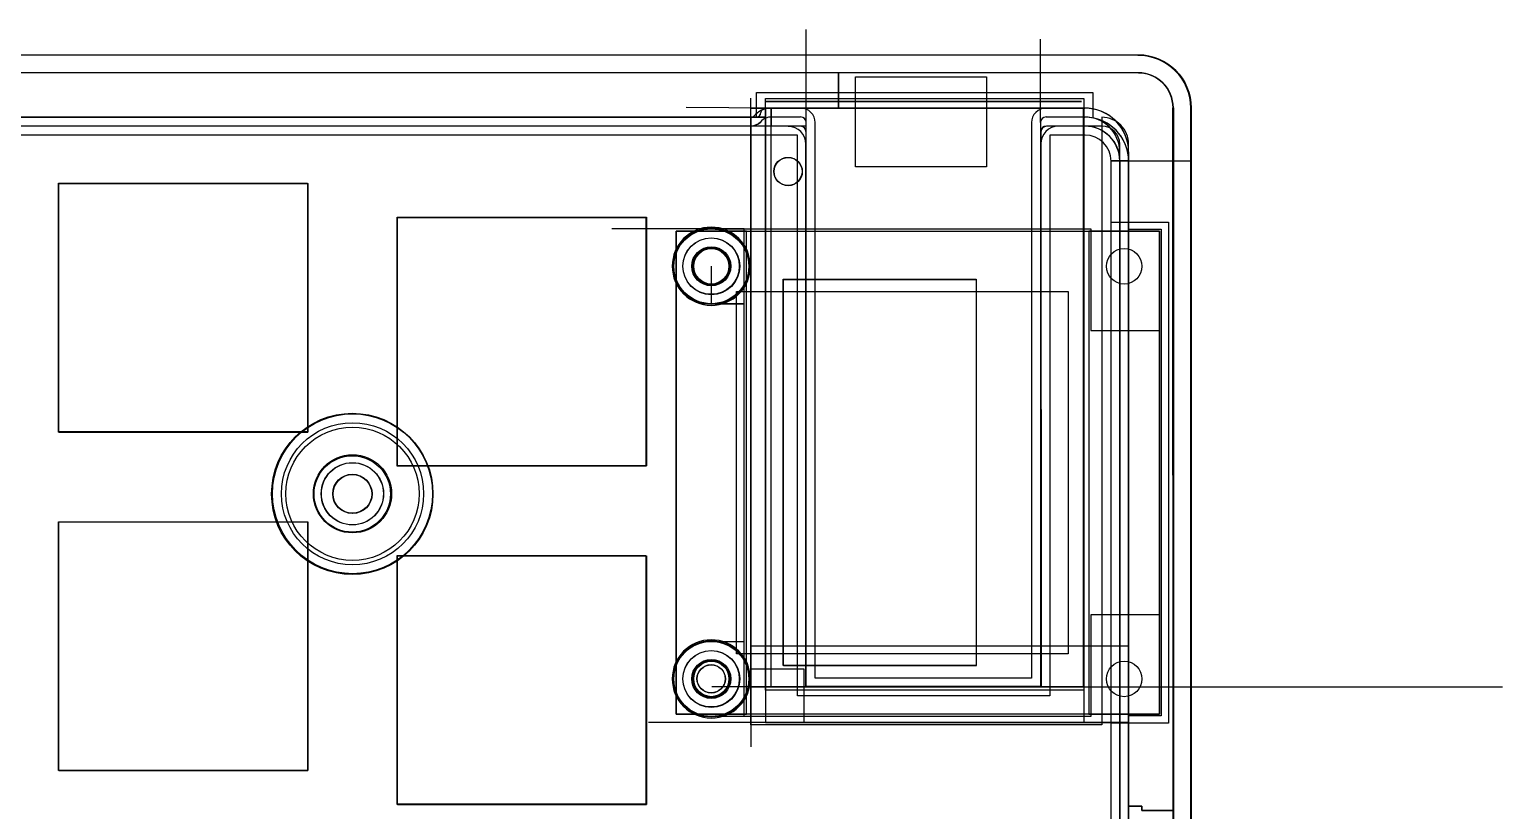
# Model space of a CAD drawing. Header units: centimetres. Extents: x -31 to 1902, y -26 to 307.
# Drawn here: x 15.67 to 23.96, y 7.41 to 11.81 of the extents above; entities that cross this region are included whole.
import ezdxf

# ---------------------------------------------------------------- set-up
doc = ezdxf.new("R2010")
doc.units = ezdxf.units.CM
doc.header["$MEASUREMENT"] = 0
for name, color, linetype in [('V2 v28_Cantaloupe-Edge_Cuts', 7, 'Continuous'), ('V2 v28_Cantaloupe_Plate_FR4-Dwgs_User', 7, 'Continuous'), ('V2 v28_Sketch10', 7, 'Continuous'), ('V2 v28_Sketch19', 7, 'Continuous'), ('V2 v28_Sketch22', 7, 'Continuous'), ('V2 v28_Sketch23', 7, 'Continuous'), ('V2 v28_Sketch24', 7, 'Continuous'), ('V2 v28_Sketch26', 7, 'Continuous'), ('V2 v28_Sketch27', 7, 'Continuous'), ('V2 v28_Sketch30', 7, 'Continuous'), ('V2 v28_Sketch32', 7, 'Continuous'), ('V2 v28_Sketch33', 7, 'Continuous'), ('V2 v28_Sketch38', 7, 'Continuous'), ('V2 v28_Sketch39', 7, 'Continuous'), ('V2 v28_Sketch40', 7, 'Continuous'), ('V2 v28_Sketch41', 7, 'Continuous'), ('V2 v28_Sketch42', 7, 'Continuous'), ('V2 v28_Sketch5', 7, 'Continuous'), ('V2 v28_Sketch50', 7, 'Continuous'), ('V2 v28_Sketch53', 7, 'Continuous'), ('V2 v28_Sketch54', 7, 'Continuous'), ('V2 v28_Sketch56', 7, 'Continuous'), ('V2 v28_Sketch57', 7, 'Continuous'), ('V2 v28_Sketch58', 7, 'Continuous'), ('V2 v28_Sketch59', 7, 'Continuous'), ('V2 v28_Sketch6', 7, 'Continuous'), ('V2 v28_Sketch60', 7, 'Continuous'), ('V2 v28_Sketch63', 7, 'Continuous'), ('V2 v28_Sketch64', 7, 'Continuous'), ('V2 v28_Sketch65', 7, 'Continuous'), ('V2 v28_Sketch68', 7, 'Continuous'), ('V2 v28_Sketch69', 7, 'Continuous'), ('V2 v28_Sketch7', 7, 'Continuous'), ('V2 v28_Sketch70', 7, 'Continuous'), ('V2 v28_Sketch8', 7, 'Continuous'), ('V2 v28_Sketch9', 7, 'Continuous'), ('V2 v28_Sketch90', 7, 'Continuous'), ('V2 v28_Sketch91', 7, 'Continuous'), ('V2 v28_Sketch92', 7, 'Continuous'), ('V2 v28_Sketch93', 7, 'Continuous'), ('V2 v28_Sketch94', 7, 'Continuous'), ('V2 v28_Sketch95', 7, 'Continuous'), ('V2 v28_Sketch98', 7, 'Continuous'), ('V2 v28_Sketch99', 7, 'Continuous')]:
    doc.layers.add(name, color=color, linetype=linetype)

msp = doc.modelspace()

# ---------------------------------------------------------------- linework, layer by layer
at = {"layer": 'V2 v28_Cantaloupe-Edge_Cuts'}
for p, q in [((19.7925, 11.2904), (19.7857, 11.2838)), ((20.0122, 11.3125), (19.8458, 11.3125)), ((20.0437, 8.104), (20.0438, 11.281)), ((21.3614, 11.281), (21.3613, 8.104)), ((21.6106, 11.3125), (21.3929, 11.3125)), ((19.7323, 11.2617), (12.8524, 11.2617)), ((21.8078, 3.281), (21.8075, 11.1157)), ((21.3613, 8.104), (20.0437, 8.104))]:
    msp.add_line(p, q, dxfattribs=at)
at = {"layer": 'V2 v28_Cantaloupe-Edge_Cuts', "extrusion": (0, 0, -1)}
msp.add_arc((-19.7323, 11.3372), 0.0754, 225, 270, dxfattribs=at)
at = {"layer": 'V2 v28_Cantaloupe-Edge_Cuts'}
for centre, radius, start, end in [((19.8458, 11.2371), 0.0754, 90, 135), ((20.0122, 11.281), 0.0316, 0, 90), ((21.3929, 11.281), 0.0316, 90, 180), ((21.6106, 11.1157), 0.1968, 360, 90)]:
    msp.add_arc(centre, radius, start, end, dxfattribs=at)
at = {"layer": 'V2 v28_Cantaloupe_Plate_FR4-Dwgs_User'}
for p, q in [((20.3216, 11.5395, 0.36), (21.0582, 11.5395, 0.36)), ((20.3216, 11.0315, 0.36), (20.3216, 11.5395, 0.36)), ((21.0582, 11.5395, 0.36), (21.0582, 11.0315, 0.36)), ((21.0582, 11.0315, 0.36), (20.3216, 11.0315, 0.36))]:
    msp.add_line(p, q, dxfattribs=at)
at = {"layer": 'V2 v28_Sketch10'}
for radius in [0.375, 0.22, 0.175]:
    msp.add_circle((17.4907, 9.1917, 0.36), radius, dxfattribs=at)
at = {"layer": 'V2 v28_Sketch19'}
for radius in [0.4, 0.375, 0.22]:
    msp.add_circle((17.4907, 9.1917, 0.36), radius, dxfattribs=at)
at = {"layer": 'V2 v28_Sketch22'}
for p, q in [((20.2249, 11.5614, 0.208), (20.2249, 11.5614, 0.9)), ((20.2249, 11.3625, 0.9), (20.2249, 11.5614, 0.9)), ((20.2249, 11.5614, 0.9), (20.2249, 11.5614, 0.528)), ((20.2249, 11.3625, 0.208), (20.2249, 11.5614, 0.208)), ((20.2249, 11.5614, 0.9), (20.2249, 11.3625, 0.9)), ((20.2249, 11.5614, 0.208), (20.2249, 11.5614, 0.528)), ((20.2249, 11.5614, 0.528), (20.2249, 11.3625, 0.528)), ((20.2249, 11.3625, 0.528), (20.2249, 11.3625, 0.9)), ((20.2249, 11.3625, 0.9), (20.2249, 11.3625, 0.208))]:
    msp.add_line(p, q, dxfattribs=at)
at = {"layer": 'V2 v28_Sketch23'}
for p, q in [((19.7323, 11.3117, 0.16), (12.8526, 11.3117, 0.16)), ((19.7323, 8.204, 0.16), (19.7323, 11.3117, 0.16)), ((19.7323, 7.904, 0.16), (19.7323, 8.204, 0.16)), ((21.8577, 7.904, 0.16), (19.7323, 7.904, 0.16)), ((21.8577, 7.4334, 0.16), (21.8577, 7.904, 0.16)), ((21.8577, 7.4334, 0.16), (21.8577, 6.7983, 0.16)), ((21.9316, 7.4334, 0.16), (21.8577, 7.4334, 0.16)), ((21.9316, 7.4084, 0.16), (21.9316, 7.4334, 0.16)), ((22.1098, 7.4084, 0.16), (21.9316, 7.4084, 0.16)), ((22.1098, 7.4084, 0.16), (22.1098, 7.4084, 0.16)), ((22.1098, 7.4084, 0.16), (22.1098, 7.4084, 0.16))]:
    msp.add_line(p, q, dxfattribs=at)
msp.add_circle((17.4907, 9.1917, 0.16), 0.45, dxfattribs=at)
at = {"layer": 'V2 v28_Sketch24'}
msp.add_circle((17.4895, 9.1916, 0.36), 0.175, dxfattribs=at)
at = {"layer": 'V2 v28_Sketch26'}
for p, q in [((20.2249, 11.5614, 0.86), (12.8545, 11.5622, 0.86)), ((20.2249, 11.5613, 0.86), (20.2249, 11.5614, 0.86)), ((21.1549, 11.5613, 0.86), (20.2249, 11.5613, 0.86)), ((21.9123, 11.5613, 0.86), (21.1549, 11.5614, 0.86)), ((21.1549, 11.5614, 0.86), (21.1549, 11.5613, 0.86)), ((19.849, 11.3625, 0.86), (19.3679, 11.3651, 0.86)), ((19.7324, 11.3117, 0.86), (19.7324, 11.4186, 0.86)), ((19.849, 11.3625, 0.86), (21.6062, 11.3625, 0.86)), ((22.1098, 7.4084, 0.86), (22.1092, 11.3644, 0.86)), ((22.1092, 11.3644, 0.86), (22.1092, 11.3644, 0.86)), ((12.8526, 11.3117, 0.86), (19.7324, 11.3117, 0.86)), ((19.7506, 11.3194, 0.86), (19.7575, 11.3261, 0.86)), ((21.8575, 11.1157, 0.86), (21.8577, 7.4334, 0.86)), ((21.8577, 7.4334, 0.86), (21.9316, 7.4334, 0.86)), ((21.9316, 7.4334, 0.86), (21.9316, 7.4084, 0.86)), ((21.9316, 7.4084, 0.86), (22.1098, 7.4084, 0.86)), ((22.1098, 7.4084, 0.86), (22.1098, 7.4084, 0.86))]:
    msp.add_line(p, q, dxfattribs=at)
for centre, radius, start, end in [((21.9123, 11.3644, 0.86), 0.1969, 0, 90), ((19.8459, 11.2371, 0.86), 0.1254, 88.57134, 134.79958), ((21.6107, 11.1157, 0.86), 0.2468, 0.00124, 91.0442), ((19.7324, 11.3372, 0.86), 0.0254, 270, 315.64465)]:
    msp.add_arc(centre, radius, start, end, dxfattribs=at)
at = {"layer": 'V2 v28_Sketch27'}
for p, q in [((20.2249, 11.5614, 0.86), (12.8545, 11.5622, 0.86)), ((20.2249, 11.5613, 0.86), (20.2249, 11.5614, 0.86)), ((21.1549, 11.5613, 0.86), (20.2249, 11.5613, 0.86)), ((21.1549, 11.5614, 0.86), (21.1549, 11.5613, 0.86)), ((21.9123, 11.5613, 0.86), (21.1549, 11.5614, 0.86)), ((19.7324, 11.3625, 0.86), (21.6062, 11.3625, 0.86)), ((19.7324, 11.3117, 0.86), (19.7324, 11.3625, 0.86)), ((22.1098, 11.3644, 0.86), (22.1092, 11.3644, 0.86)), ((22.1092, 11.3644, 0.86), (22.1098, 3.2802, 0.86)), ((22.1098, 3.2802, 0.86), (22.1098, 11.3644, 0.86)), ((22.1098, 3.2802, 0.86), (22.1098, 11.3644, 0.86)), ((12.8526, 11.3117, 0.86), (19.7324, 11.3117, 0.86)), ((21.8575, 11.1157, 0.86), (21.8579, 3.2811, 0.86))]:
    msp.add_line(p, q, dxfattribs=at)
for centre, radius, start, end in [((21.9123, 11.3644, 0.86), 0.1969, 0, 90), ((21.6107, 11.1157, 0.86), 0.2468, 0.00124, 91.0442)]:
    msp.add_arc(centre, radius, start, end, dxfattribs=at)
at = {"layer": 'V2 v28_Sketch30'}
for p, q in [((21.9123, 11.5613, 0.86), (12.8398, 11.5622, 0.86)), ((21.9123, 11.5599, 0.86), (12.856, 11.5608, 0.86)), ((19.7324, 11.3117, 0.86), (19.7324, 11.3625, 0.86)), ((19.7324, 11.3625, 0.86), (21.6062, 11.3625, 0.86)), ((22.1098, 3.2802, 0.86), (22.1092, 11.3644, 0.86)), ((22.1092, 11.3631, 0.86), (22.1098, 3.2802, 0.86)), ((12.8526, 11.3117, 0.86), (19.7324, 11.3117, 0.86)), ((21.8575, 11.1157, 0.86), (21.8579, 3.2811, 0.86)), ((15.839, 9.5385, 0.86), (15.839, 10.9385, 0.86)), ((15.839, 10.9385, 0.86), (17.239, 10.9385, 0.86)), ((17.239, 10.9385, 0.86), (17.239, 9.5385, 0.86)), ((17.744, 9.348, 0.86), (17.744, 10.748, 0.86)), ((17.744, 10.748, 0.86), (19.144, 10.748, 0.86)), ((19.144, 10.748, 0.86), (19.144, 9.348, 0.86)), ((19.9155, 8.224, 0.86), (19.9155, 10.398, 0.86)), ((19.9155, 10.398, 0.86), (21.0015, 10.398, 0.86)), ((21.0015, 8.224, 0.86), (21.0015, 10.398, 0.86)), ((15.839, 9.5385, 0.86), (17.239, 9.5385, 0.86)), ((17.744, 9.348, 0.86), (19.144, 9.348, 0.86)), ((15.839, 7.6335, 0.86), (15.839, 9.0335, 0.86)), ((15.839, 9.0335, 0.86), (17.239, 9.0335, 0.86)), ((17.239, 9.0335, 0.86), (17.239, 7.6335, 0.86)), ((17.744, 7.443, 0.86), (17.744, 8.843, 0.86)), ((17.744, 8.843, 0.86), (19.144, 8.843, 0.86)), ((19.144, 8.843, 0.86), (19.144, 7.443, 0.86)), ((19.9155, 8.224, 0.86), (21.0015, 8.224, 0.86)), ((15.839, 7.6335, 0.86), (17.239, 7.6335, 0.86)), ((17.744, 7.443, 0.86), (19.144, 7.443, 0.86))]:
    msp.add_line(p, q, dxfattribs=at)
for centre, radius, start, end in [((21.9123, 11.3644, 0.86), 0.1969, 0, 90), ((21.9123, 11.3631, 0.86), 0.1969, 0, 90), ((21.6107, 11.1157, 0.86), 0.2468, 0.00124, 91.0442)]:
    msp.add_arc(centre, radius, start, end, dxfattribs=at)
at = {"layer": 'V2 v28_Sketch32'}
for p, q in [((21.9123, 11.5613, 0.86), (12.8398, 11.5622, 0.86)), ((19.7324, 11.3117, 0.86), (19.7324, 11.3625, 0.86)), ((19.7324, 11.3625, 0.86), (21.6062, 11.3625, 0.86)), ((22.1096, 6.0725, 0.86), (22.1092, 11.3644, 0.86)), ((12.8526, 11.3117, 0.86), (19.7324, 11.3117, 0.86)), ((21.8575, 11.1157, 0.86), (21.8578, 6.0725, 0.86))]:
    msp.add_line(p, q, dxfattribs=at)
for centre, radius, start, end in [((21.9123, 11.3644, 0.86), 0.1969, 0, 90), ((21.6107, 11.1157, 0.86), 0.2468, 0.00124, 91.0442)]:
    msp.add_arc(centre, radius, start, end, dxfattribs=at)
at = {"layer": 'V2 v28_Sketch33'}
for p, q in [((19.7323, 11.3117, 0.16), (12.8526, 11.3117, 0.16)), ((19.7323, 8.204, 0.16), (19.7323, 11.3117, 0.16)), ((20.0106, 11.2615, 0.16), (12.8524, 11.2617, 0.16)), ((20.0422, 11.23, 0.16), (20.0422, 8.1058, 0.16)), ((21.363, 11.2302, 0.16), (21.363, 8.1058, 0.16)), ((21.6106, 11.2617, 0.16), (21.3945, 11.2617, 0.16)), ((21.8075, 11.0649, 0.16), (21.8075, 6.3084, 0.16)), ((21.8075, 3.281, 0.16), (21.8075, 11.0649, 0.16)), ((19.7323, 7.904, 0.16), (19.7323, 8.204, 0.16)), ((21.363, 8.1058, 0.16), (20.0422, 8.1058, 0.16)), ((21.8577, 7.904, 0.16), (19.7323, 7.904, 0.16)), ((21.8579, 3.2811, 0.16), (21.8577, 7.904, 0.16))]:
    msp.add_line(p, q, dxfattribs=at)
for centre, radius in [((17.4907, 9.1917, 0.16), 0.45), ((17.4895, 9.1916, 0.16), 0.11)]:
    msp.add_circle(centre, radius, dxfattribs=at)
for centre, radius, start, end in [((20.0106, 11.23, 0.16), 0.0316, 0, 90), ((21.3945, 11.2302, 0.16), 0.0316, 90, 180), ((21.6106, 11.0649, 0.16), 0.1968, 0, 90)]:
    msp.add_arc(centre, radius, start, end, dxfattribs=at)
at = {"layer": 'V2 v28_Sketch38'}
for p, q in [((21.6062, 11.3625, 0.05), (19.8135, 11.3625, 0.05)), ((19.8135, 11.3625, 0.05), (19.8135, 11.3117, 0.05)), ((21.6062, 11.3625, 0.05), (21.6062, 7.904, 0.05)), ((21.6062, 11.3625, 0.05), (21.6062, 11.3625, 0.05)), ((19.8135, 11.3117, 0.05), (19.8135, 11.3117, 0.05)), ((19.8135, 11.3117, 0.05), (19.8135, 7.904, 0.05)), ((21.8577, 7.904, 0.05), (21.8575, 11.1157, 0.05)), ((19.8135, 7.904, 0.05), (21.8577, 7.904, 0.05))]:
    msp.add_line(p, q, dxfattribs=at)
msp.add_arc((21.6107, 11.1157, 0.05), 0.2468, 0.00124, 91.0442, dxfattribs=at)
at = {"layer": 'V2 v28_Sketch39'}
for p, q in [((21.9123, 11.5613, 0.86), (12.8398, 11.5622, 0.86)), ((19.8135, 11.3625, 0.86), (19.8135, 11.3371, 0.86)), ((19.8135, 11.3117, 0.86), (19.8135, 11.3625, 0.86)), ((19.8135, 11.3625, 0.86), (21.6062, 11.3625, 0.86)), ((21.6062, 11.3625, 0.86), (21.6062, 11.3625, 0.86)), ((22.1098, 3.2802, 0.86), (22.1092, 11.3644, 0.86)), ((12.8526, 11.3117, 0.86), (19.8135, 11.3117, 0.86)), ((21.8575, 11.1157, 0.86), (21.8577, 6.3184, 0.86))]:
    msp.add_line(p, q, dxfattribs=at)
for centre, radius, start, end in [((21.9123, 11.3644, 0.86), 0.1969, 0, 90), ((19.8135, 11.3371, 0.86), 0.0254, 89.99998, 179.99998), ((21.6107, 11.1157, 0.86), 0.2468, 0.00124, 91.0442), ((19.7627, 11.3371, 0.86), 0.0254, 270.05106, 359.99998)]:
    msp.add_arc(centre, radius, start, end, dxfattribs=at)
at = {"layer": 'V2 v28_Sketch40'}
for p, q in [((21.9123, 11.5613, 0.86), (12.8398, 11.5622, 0.86)), ((19.8135, 11.3625, 0.86), (21.6062, 11.3625, 0.86)), ((21.6062, 11.3625, 0.86), (21.6062, 11.3625, 0.86)), ((22.1098, 3.2802, 0.86), (22.1092, 11.3644, 0.86)), ((12.8526, 11.3117, 0.86), (19.7642, 11.3117, 0.86)), ((21.8575, 11.1157, 0.86), (21.8577, 6.3184, 0.86))]:
    msp.add_line(p, q, dxfattribs=at)
for centre, radius, start, end in [((21.9123, 11.3644, 0.86), 0.1969, 0, 90), ((19.8135, 11.3371, 0.86), 0.0254, 89.99998, 179.99998), ((21.6107, 11.1157, 0.86), 0.2468, 0.00124, 91.0442), ((19.7627, 11.3371, 0.86), 0.0254, 273.41837, 359.99998)]:
    msp.add_arc(centre, radius, start, end, dxfattribs=at)
at = {"layer": 'V2 v28_Sketch41'}
for p, q in [((19.8135, 11.3117, 0.16), (19.8135, 11.3625, 0.16)), ((21.6062, 11.3625, 0.16), (21.6062, 11.3625, 0.16)), ((21.6062, 11.3625, 0.16), (21.6062, 8.0854, 0.16)), ((19.7642, 11.3117, 0.16), (12.8526, 11.3117, 0.16)), ((19.8135, 11.3117, 0.16), (19.8135, 11.3117, 0.16)), ((19.8135, 8.0854, 0.16), (19.8135, 11.3117, 0.16)), ((21.8577, 6.2853, 0.16), (21.8575, 11.1157, 0.16)), ((21.6062, 8.0854, 0.16), (19.8135, 8.0854, 0.16))]:
    msp.add_line(p, q, dxfattribs=at)
msp.add_circle((17.4907, 9.1917, 0.16), 0.45, dxfattribs=at)
for centre, radius, start, end in [((19.8135, 11.3371, 0.16), 0.0254, 89.99998, 179.99998), ((21.6107, 11.1157, 0.16), 0.2468, 0.00124, 91.0442), ((19.7627, 11.3371, 0.16), 0.0254, 273.41837, 359.99998)]:
    msp.add_arc(centre, radius, start, end, dxfattribs=at)
at = {"layer": 'V2 v28_Sketch42'}
for p, q in [((21.5915, 11.3998, 0.208), (19.8135, 11.3998, 0.208)), ((19.8135, 11.3998, 0.208), (19.8135, 11.3998, 0.288)), ((19.8135, 11.3998, 0.288), (20.0635, 11.3998, 0.288)), ((20.0635, 11.3998, 0.488), (21.3415, 11.3998, 0.488)), ((21.3415, 11.3998, 0.288), (20.0635, 11.3998, 0.288)), ((20.0635, 11.3998, 0.288), (20.0635, 11.3998, 0.488)), ((21.3415, 11.3998, 0.488), (21.3415, 11.3998, 0.288)), ((21.3415, 11.3998, 0.288), (21.5915, 11.3998, 0.288)), ((21.5915, 11.3998, 0.288), (21.5915, 11.3998, 0.208))]:
    msp.add_line(p, q, dxfattribs=at)
at = {"layer": 'V2 v28_Sketch5'}
for p, q in [((20.0438, 11.281, 0.16), (20.0438, 11.8054, 0.16)), ((21.3614, 11.281, 0.16), (21.3614, 11.75, 0.16)), ((20.0122, 11.3625, 0.16), (19.8458, 11.3625, 0.16)), ((21.6106, 11.3625, 0.16), (21.3929, 11.3625, 0.16)), ((19.7323, 11.3117, 0.16), (12.8526, 11.3117, 0.16)), ((19.7575, 11.3261, 0.16), (19.7505, 11.3194, 0.16)), ((19.7925, 11.2904, 0.16), (19.7857, 11.2838, 0.16)), ((20.0122, 11.3125, 0.16), (19.8458, 11.3125, 0.16)), ((20.0437, 8.104, 0.16), (20.0438, 11.281, 0.16)), ((20.0938, 8.154, 0.16), (20.0938, 11.281, 0.16)), ((21.3114, 11.281, 0.16), (21.3114, 8.154, 0.16)), ((21.3614, 11.281, 0.16), (21.3613, 8.104, 0.16)), ((21.6106, 11.3125, 0.16), (21.3929, 11.3125, 0.16)), ((19.7323, 11.2617, 0.16), (12.8524, 11.2617, 0.16)), ((21.8078, 3.281, 0.16), (21.8075, 11.1157, 0.16)), ((21.8578, 3.2811, 0.16), (21.8575, 11.1157, 0.16)), ((21.3114, 8.154, 0.16), (20.0938, 8.154, 0.16)), ((21.3613, 8.104, 0.16), (20.0437, 8.104, 0.16))]:
    msp.add_line(p, q, dxfattribs=at)
for centre, radius, start, end in [((19.8458, 11.2371, 0.16), 0.1254, 90.00041, 134.79958), ((20.0122, 11.281, 0.16), 0.0816, 359.99735, 90), ((21.3929, 11.281, 0.16), 0.0816, 89.99984, 180), ((21.6106, 11.1157, 0.16), 0.2468, 0.00124, 90), ((19.7323, 11.3372, 0.16), 0.0254, 270, 315.64465), ((19.7323, 11.3372, 0.16), 0.0754, 270, 315), ((19.8458, 11.2371, 0.16), 0.0754, 90, 135), ((20.0122, 11.281, 0.16), 0.0316, 0, 90), ((21.3929, 11.281, 0.16), 0.0316, 90, 180), ((21.6106, 11.1157, 0.16), 0.1968, 360, 90)]:
    msp.add_arc(centre, radius, start, end, dxfattribs=at)
at = {"layer": 'V2 v28_Sketch50'}
for p, q in [((19.9937, 11.2104, 0.52), (12.8538, 11.2106, 0.52)), ((20.0121, 11.2604, 0.52), (12.854, 11.2606, 0.52)), ((19.9937, 8.0547, 0.52), (19.9937, 11.2104, 0.52)), ((20.0437, 8.1047, 0.52), (20.0437, 11.2289, 0.52)), ((21.3644, 11.229, 0.52), (21.3645, 8.1047, 0.52)), ((21.6121, 11.2606, 0.52), (21.396, 11.2606, 0.52)), ((21.6121, 11.2106, 0.52), (21.4144, 11.2106, 0.52)), ((21.4144, 11.2106, 0.52), (21.4145, 8.0547, 0.52)), ((21.759, 6.3073, 0.52), (21.759, 11.0638, 0.52)), ((21.809, 6.3073, 0.52), (21.809, 11.0638, 0.52)), ((21.4145, 8.0547, 0.52), (19.9937, 8.0547, 0.52)), ((21.3645, 8.1047, 0.52), (20.0437, 8.1047, 0.52))]:
    msp.add_line(p, q, dxfattribs=at)
for centre, radius in [((19.9421, 11.005, 0.52), 0.0794), ((17.491, 9.1905, 0.52), 0.11), ((19.5095, 8.1493, 0.52), 0.0794)]:
    msp.add_circle(centre, radius, dxfattribs=at)
for centre, radius, start, end in [((20.0121, 11.2289, 0.52), 0.0316, 0, 90), ((21.396, 11.229, 0.52), 0.0316, 90, 180), ((21.6121, 11.0638, 0.52), 0.1968, 0.0006, 90), ((21.6121, 11.0638, 0.52), 0.1468, 0.0006, 90)]:
    msp.add_arc(centre, radius, start, end, dxfattribs=at)
at = {"layer": 'V2 v28_Sketch53'}
for p, q in [((19.8135, 11.3117, 0.16), (19.8135, 11.3625, 0.16)), ((21.6062, 11.3625, 0.16), (21.6062, 8.0854, 0.16)), ((19.7642, 11.3117, 0.16), (12.8526, 11.3117, 0.16)), ((19.7642, 11.3117, 0.16), (19.8135, 11.3117, 0.16)), ((19.8135, 11.3117, 0.16), (19.8135, 11.3117, 0.16)), ((19.8135, 8.0854, 0.16), (19.8135, 11.3117, 0.16)), ((21.8579, 3.2811, 0.16), (21.8575, 11.1157, 0.16)), ((21.6062, 8.0854, 0.16), (19.8135, 8.0854, 0.16))]:
    msp.add_line(p, q, dxfattribs=at)
msp.add_circle((17.4907, 9.1917, 0.16), 0.45, dxfattribs=at)
for centre, radius, start, end in [((19.8135, 11.3371, 0.16), 0.0254, 89.99998, 179.99998), ((21.6107, 11.1157, 0.16), 0.2468, 0.00124, 91.0442), ((19.7627, 11.3371, 0.16), 0.0254, 273.41837, 359.99998)]:
    msp.add_arc(centre, radius, start, end, dxfattribs=at)
at = {"layer": 'V2 v28_Sketch54'}
for p, q in [((21.6062, 11.3117, 0.16), (21.6062, 11.3625, 0.16)), ((21.6062, 11.3625, 0.16), (21.6062, 8.0854, 0.16)), ((19.8135, 11.3117, 0.16), (12.8526, 11.3117, 0.16)), ((19.8135, 8.0854, 0.16), (19.8135, 11.3117, 0.16)), ((21.6106, 11.3117, 0.16), (21.3945, 11.3117, 0.16)), ((20.0106, 11.2615, 0.16), (12.8524, 11.2617, 0.16)), ((20.0422, 11.23, 0.16), (20.0422, 8.1058, 0.16)), ((21.363, 11.2302, 0.16), (21.363, 8.1058, 0.16)), ((21.6106, 11.2617, 0.16), (21.3945, 11.2617, 0.16)), ((21.8579, 3.2811, 0.16), (21.8575, 11.1157, 0.16)), ((21.8075, 11.0649, 0.16), (21.8075, 6.3084, 0.16)), ((21.8574, 11.0649, 0.16), (22.207, 11.0649, 0.16)), ((20.0135, 8.0854, 0.16), (19.8135, 8.0854, 0.16)), ((21.6062, 8.0854, 0.16), (20.0135, 8.0854, 0.16)), ((21.363, 8.1058, 0.16), (20.0422, 8.1058, 0.16))]:
    msp.add_line(p, q, dxfattribs=at)
for centre, radius in [((19.9406, 11.0061, 0.16), 0.0794), ((17.4907, 9.1917, 0.16), 0.45), ((17.4895, 9.1916, 0.16), 0.11), ((19.508, 8.1504, 0.16), 0.0794)]:
    msp.add_circle(centre, radius, dxfattribs=at)
for centre, radius, start, end in [((21.6107, 11.1157, 0.16), 0.2468, 0.00124, 91.0442), ((21.6106, 11.0649, 0.16), 0.2468, 0, 90), ((20.0106, 11.23, 0.16), 0.0316, 0, 90), ((21.3945, 11.2302, 0.16), 0.0316, 90, 180), ((21.6106, 11.0649, 0.16), 0.1968, 0, 90)]:
    msp.add_arc(centre, radius, start, end, dxfattribs=at)
at = {"layer": 'V2 v28_Sketch56'}
for p, q in [((21.9123, 11.5613, 0.86), (12.8398, 11.5622, 0.86)), ((19.8135, 11.4168, 0.86), (21.6062, 11.4168, 0.86)), ((19.8135, 11.3117, 0.86), (19.8135, 11.4168, 0.86)), ((21.6062, 11.4168, 0.86), (21.6062, 11.3117, 0.86)), ((22.1098, 3.2802, 0.86), (22.1092, 11.3644, 0.86)), ((12.8526, 11.3117, 0.86), (19.8135, 11.3117, 0.86)), ((19.8135, 11.3117, 0.86), (19.8135, 11.3117, 0.86)), ((21.6062, 11.3117, 0.86), (21.6106, 11.3117, 0.86)), ((21.8574, 11.0649, 0.86), (21.8574, 10.6808, 0.86)), ((21.8579, 3.2811, 0.86), (21.8574, 11.0649, 0.86)), ((21.8574, 10.6808, 0.86), (22.041, 10.6808, 0.86)), ((22.041, 10.6808, 0.86), (22.0411, 7.9408, 0.86)), ((22.0411, 7.9408, 0.86), (21.8576, 7.9408, 0.86)), ((21.8576, 7.9408, 0.86), (21.8576, 6.2673, 0.86))]:
    msp.add_line(p, q, dxfattribs=at)
for centre, radius in [((21.9123, 11.3644, 0.86), 0.1969), ((21.6106, 11.0649, 0.86), 0.2468)]:
    msp.add_arc(centre, radius, 0, 90, dxfattribs=at)
at = {"layer": 'V2 v28_Sketch57'}
for p, q in [((21.9123, 11.6613, 0.86), (12.8395, 11.6622, 0.86)), ((21.9123, 11.5613, 0.86), (12.8398, 11.5622, 0.86)), ((19.8135, 11.4168, 0.86), (21.6062, 11.4168, 0.86)), ((19.8135, 11.3117, 0.86), (19.8135, 11.4168, 0.86)), ((21.6062, 11.4168, 0.86), (21.6062, 11.3117, 0.86)), ((22.1098, 3.2802, 0.86), (22.1092, 11.3644, 0.86)), ((22.2098, 3.2802, 0.86), (22.2092, 11.3644, 0.86)), ((12.8526, 11.3117, 0.86), (19.8135, 11.3117, 0.86)), ((19.8135, 11.3117, 0.86), (19.8135, 11.3117, 0.86)), ((21.6062, 11.3117, 0.86), (21.6106, 11.3117, 0.86)), ((21.8574, 11.0649, 0.86), (21.8574, 10.6808, 0.86)), ((21.8574, 10.6808, 0.86), (22.041, 10.6808, 0.86)), ((22.041, 10.6808, 0.86), (22.0411, 7.9408, 0.86)), ((22.0411, 7.9408, 0.86), (21.8576, 7.9408, 0.86)), ((21.8576, 7.9408, 0.86), (21.8576, 6.2673, 0.86))]:
    msp.add_line(p, q, dxfattribs=at)
for centre, radius, start, end in [((21.9123, 11.3644, 0.86), 0.2969, 0.0023, 89.99691), ((21.9123, 11.3644, 0.86), 0.1969, 0, 90), ((21.6106, 11.0649, 0.86), 0.2468, 0, 90)]:
    msp.add_arc(centre, radius, start, end, dxfattribs=at)
at = {"layer": 'V2 v28_Sketch58'}
for p, q in [((21.9103, 11.6608, 1.02), (12.8542, 11.6617, 1.02)), ((21.9103, 11.5608, 1.02), (12.854, 11.5617, 1.02)), ((22.1078, 3.2811, 1.02), (22.1071, 11.364, 1.02)), ((22.2078, 3.2812, 1.02), (22.2071, 11.364, 1.02)), ((15.837, 9.5394, 1.02), (15.837, 10.9394, 1.02)), ((15.837, 10.9394, 1.02), (17.237, 10.9394, 1.02)), ((17.237, 10.9394, 1.02), (17.237, 9.5394, 1.02)), ((17.742, 9.3489, 1.02), (17.742, 10.7489, 1.02)), ((17.742, 10.7489, 1.02), (19.142, 10.7489, 1.02)), ((19.142, 10.7489, 1.02), (19.142, 9.3489, 1.02)), ((19.9135, 8.2249, 1.02), (19.9135, 10.3989, 1.02)), ((19.9135, 10.3989, 1.02), (20.9995, 10.3989, 1.02)), ((20.9995, 10.3989, 1.02), (20.9995, 8.2249, 1.02)), ((17.237, 9.5394, 1.02), (15.837, 9.5394, 1.02)), ((19.142, 9.3489, 1.02), (17.742, 9.3489, 1.02)), ((15.837, 9.0344, 1.02), (17.237, 9.0344, 1.02)), ((15.837, 7.6344, 1.02), (15.837, 9.0344, 1.02)), ((17.237, 9.0344, 1.02), (17.237, 7.6344, 1.02)), ((17.742, 8.8439, 1.02), (19.142, 8.8439, 1.02)), ((17.742, 7.4439, 1.02), (17.742, 8.8439, 1.02)), ((19.142, 8.8439, 1.02), (19.142, 7.4439, 1.02)), ((20.9995, 8.2249, 1.02), (19.9135, 8.2249, 1.02)), ((17.237, 7.6344, 1.02), (15.837, 7.6344, 1.02)), ((19.142, 7.4439, 1.02), (17.742, 7.4439, 1.02))]:
    msp.add_line(p, q, dxfattribs=at)
for centre in [(19.508, 10.4734, 1.02), (19.508, 8.1504, 1.02)]:
    msp.add_circle(centre, 0.1588, dxfattribs=at)
for radius, start, end in [(0.2969, 0.00677, 89.99692), (0.1969, 0, 90)]:
    msp.add_arc((21.9103, 11.364, 1.02), radius, start, end, dxfattribs=at)
at = {"layer": 'V2 v28_Sketch59'}
for p, q in [((21.9123, 11.6613, 0.86), (12.8395, 11.6622, 0.86)), ((19.7635, 11.3117, 0.86), (19.7635, 11.4498, 0.86)), ((19.7635, 11.4498, 0.86), (21.6562, 11.4498, 0.86)), ((21.6562, 11.4498, 0.86), (21.6562, 11.3075, 0.86)), ((22.2098, 3.2802, 0.86), (22.2092, 11.3644, 0.86)), ((12.8526, 11.3117, 0.86), (19.7635, 11.3117, 0.86)), ((21.8574, 11.0649, 0.86), (21.8574, 10.7208, 0.86)), ((21.8579, 3.2811, 0.86), (21.8574, 11.0649, 0.86)), ((21.8574, 10.7208, 0.86), (22.081, 10.7208, 0.86)), ((22.081, 10.7208, 0.86), (22.0811, 7.9008, 0.86)), ((21.8576, 7.9008, 0.86), (21.8576, 6.3173, 0.86)), ((22.0811, 7.9008, 0.86), (21.8576, 7.9008, 0.86))]:
    msp.add_line(p, q, dxfattribs=at)
for centre, radius, start, end in [((21.9123, 11.3644, 0.86), 0.2969, 0.0023, 89.99691), ((21.6106, 11.0649, 0.86), 0.2468, 0, 79.35432)]:
    msp.add_arc(centre, radius, start, end, dxfattribs=at)
at = {"layer": 'V2 v28_Sketch6'}
for p, q in [((19.8458, 8.104, 0.16), (19.8459, 11.3625, 0.16)), ((21.3614, 11.3625, 0.16), (21.6026, 11.3625, 0.16)), ((21.6107, 11.3625, 0.16), (21.3614, 11.3625, 0.16)), ((21.6026, 11.3625, 0.16), (21.6026, 8.104, 0.16)), ((19.7324, 11.3117, 0.16), (12.8526, 11.3117, 0.16)), ((19.7324, 11.3117, 0.16), (19.7324, 8.0353, 0.16)), ((19.7575, 11.3261, 0.16), (19.7506, 11.3194, 0.16)), ((21.8577, 7.4334, 0.16), (21.8575, 11.1157, 0.16)), ((19.7324, 8.3341, 0.16), (19.7324, 8.104, 0.16)), ((21.8576, 8.3341, 0.16), (19.7324, 8.3341, 0.16)), ((21.8576, 8.104, 0.16), (21.8576, 8.3341, 0.16)), ((19.8458, 8.104, 0.16), (19.5117, 8.104, 0.16)), ((19.7324, 8.104, 0.16), (21.8576, 8.104, 0.16)), ((19.8458, 8.104, 0.16), (23.9613, 8.104, 0.16)), ((20.0438, 8.104, 0.16), (19.8458, 8.104, 0.16)), ((21.3614, 8.104, 0.16), (20.0438, 8.104, 0.16)), ((21.6026, 8.104, 0.16), (21.3614, 8.104, 0.16)), ((21.9316, 7.4334, 0.16), (21.8577, 7.4334, 0.16)), ((21.9316, 7.4084, 0.16), (21.9316, 7.4334, 0.16)), ((22.1098, 7.4084, 0.16), (21.9316, 7.4084, 0.16)), ((22.1098, 7.4084, 0.16), (22.1098, 7.4084, 0.16)), ((22.1098, 7.4084, 0.16), (22.1098, 7.4084, 0.16))]:
    msp.add_line(p, q, dxfattribs=at)
msp.add_circle((17.4907, 9.1917, 0.16), 0.175, dxfattribs=at)
for centre, radius, start, end in [((19.8459, 11.2371, 0.16), 0.1254, 90.00041, 134.79958), ((21.6107, 11.1157, 0.16), 0.2468, 0.00124, 90), ((19.7324, 11.3372, 0.16), 0.0254, 270, 315.64465)]:
    msp.add_arc(centre, radius, start, end, dxfattribs=at)
at = {"layer": 'V2 v28_Sketch60'}
for p, q in [((21.9123, 11.6613, 0.86), (12.8395, 11.6622, 0.86)), ((19.7635, 11.3117, 0.86), (19.7635, 11.4498, 0.86)), ((19.7635, 11.4498, 0.86), (21.6562, 11.4498, 0.86)), ((21.6562, 11.4498, 0.86), (21.6562, 11.3075, 0.86)), ((22.2098, 3.2802, 0.86), (22.2092, 11.3644, 0.86)), ((12.8526, 11.3117, 0.86), (19.7635, 11.3117, 0.86)), ((21.8574, 11.0649, 0.86), (21.7575, 11.0649, 0.86)), ((21.7575, 11.0649, 0.86), (21.7575, 10.7207, 0.86)), ((21.7575, 11.0649, 0.86), (21.7579, 3.2811, 0.86)), ((21.7575, 11.0649, 0.86), (21.8574, 11.0649, 0.86)), ((21.8574, 11.0649, 0.86), (21.8579, 3.2811, 0.86)), ((21.7575, 10.7207, 0.86), (22.081, 10.7208, 0.86)), ((22.081, 10.7208, 0.86), (22.0811, 7.9008, 0.86)), ((22.0811, 7.9008, 0.86), (21.7577, 7.9007, 0.86)), ((21.7577, 7.9007, 0.86), (21.7577, 6.3173, 0.86))]:
    msp.add_line(p, q, dxfattribs=at)
for centre, radius, start, end in [((21.9123, 11.3644, 0.86), 0.2969, 0.0023, 89.99691), ((21.6106, 11.0649, 0.86), 0.2468, 0, 79.35432)]:
    msp.add_arc(centre, radius, start, end, dxfattribs=at)
at = {"layer": 'V2 v28_Sketch63'}
for p, q in [((19.311, 7.9508, 0.66), (19.311, 10.6708, 0.66)), ((19.311, 10.6708, 0.66), (22.031, 10.6708, 0.66)), ((22.031, 10.6708, 0.66), (22.031, 7.9508, 0.66)), ((22.031, 7.9508, 0.66), (19.311, 7.9508, 0.66))]:
    msp.add_line(p, q, dxfattribs=at)
for centre in [(19.5095, 10.4723, 0.66), (19.5095, 8.1493, 0.66)]:
    msp.add_circle(centre, 0.1, dxfattribs=at)
at = {"layer": 'V2 v28_Sketch63', "extrusion": (0, -1e-16, -1)}
for centre in [(-19.5095, 10.4723, -0.66), (-19.5095, 8.1493, -0.66)]:
    msp.add_circle(centre, 0.1, dxfattribs=at)
at = {"layer": 'V2 v28_Sketch64'}
for p, q in [((21.9099, 11.6595, 1.02), (12.8539, 11.6604, 1.02)), ((22.2074, 3.2798, 1.02), (22.2075, 11.3625, 1.02)), ((15.8366, 9.5381, 1.02), (15.8366, 10.9381, 1.02)), ((15.8366, 10.9381, 1.02), (17.2366, 10.9381, 1.02)), ((17.2366, 10.9381, 1.02), (17.2366, 9.5381, 1.02)), ((17.7416, 10.7476, 1.02), (19.1416, 10.7476, 1.02)), ((17.7416, 9.3476, 1.02), (17.7416, 10.7476, 1.02)), ((19.1416, 10.7476, 1.02), (19.1416, 9.3476, 1.02)), ((19.6936, 7.9381, 1.02), (19.6936, 10.6831, 1.02)), ((19.6936, 10.6831, 1.02), (21.6446, 10.6831, 1.02)), ((21.6446, 10.6831, 1.02), (21.6446, 10.1106, 1.02)), ((21.6446, 10.1106, 1.02), (22.0291, 10.1106, 1.02)), ((22.0291, 10.1106, 1.02), (22.0291, 8.5106, 1.02)), ((17.2366, 9.5381, 1.02), (15.8366, 9.5381, 1.02)), ((19.1416, 9.3476, 1.02), (17.7416, 9.3476, 1.02)), ((15.8366, 9.0331, 1.02), (17.2366, 9.0331, 1.02)), ((15.8366, 7.6331, 1.02), (15.8366, 9.0331, 1.02)), ((17.2366, 9.0331, 1.02), (17.2366, 7.6331, 1.02)), ((17.7416, 7.4426, 1.02), (17.7416, 8.8426, 1.02)), ((17.7416, 8.8426, 1.02), (19.1416, 8.8426, 1.02)), ((19.1416, 8.8426, 1.02), (19.1416, 7.4426, 1.02)), ((21.6446, 8.5106, 1.02), (21.6446, 7.9381, 1.02)), ((22.0291, 8.5106, 1.02), (21.6446, 8.5106, 1.02)), ((21.6446, 7.9381, 1.02), (19.6936, 7.9381, 1.02)), ((17.2366, 7.6331, 1.02), (15.8366, 7.6331, 1.02)), ((19.1416, 7.4426, 1.02), (17.7416, 7.4426, 1.02))]:
    msp.add_line(p, q, dxfattribs=at)
for centre, radius in [((19.5095, 10.4723, 1.02), 0.16), ((19.5095, 10.4723, 1.02), 0.1), ((19.5095, 8.1493, 1.02), 0.16), ((19.5095, 8.1493, 1.02), 0.1)]:
    msp.add_circle(centre, radius, dxfattribs=at)
msp.add_arc((21.9095, 11.3616, 1.02), 0.2979, 0.17985, 89.9381, dxfattribs=at)
at = {"layer": 'V2 v28_Sketch65'}
for p, q in [((21.9099, 11.6595, 1.02), (12.8539, 11.6604, 1.02)), ((22.2074, 3.2798, 1.02), (22.2075, 11.3625, 1.02)), ((15.8366, 9.5381, 1.02), (15.8366, 10.9381, 1.02)), ((15.8366, 10.9381, 1.02), (17.2366, 10.9381, 1.02)), ((17.2366, 10.9381, 1.02), (17.2366, 9.5381, 1.02)), ((17.7416, 10.7476, 1.02), (19.1416, 10.7476, 1.02)), ((17.7416, 9.3476, 1.02), (17.7416, 10.7476, 1.02)), ((19.1416, 10.7476, 1.02), (19.1416, 9.3476, 1.02)), ((19.6936, 10.6831, 1.02), (18.95, 10.6831, 1.02)), ((19.6936, 7.9381, 1.02), (19.6936, 10.6831, 1.02)), ((19.6936, 10.6831, 1.02), (21.6446, 10.6831, 1.02)), ((21.6446, 10.6831, 1.02), (21.6446, 10.1106, 1.02)), ((19.5095, 10.4723, 1.02), (19.5095, 10.2614, 1.02)), ((19.5095, 10.2614, 1.02), (19.6936, 10.2614, 1.02)), ((21.6446, 10.1106, 1.02), (22.0291, 10.1106, 1.02)), ((22.0291, 10.1106, 1.02), (22.0291, 8.5106, 1.02)), ((17.2366, 9.5381, 1.02), (15.8366, 9.5381, 1.02)), ((19.1416, 9.3476, 1.02), (17.7416, 9.3476, 1.02)), ((15.8366, 9.0331, 1.02), (17.2366, 9.0331, 1.02)), ((15.8366, 7.6331, 1.02), (15.8366, 9.0331, 1.02)), ((17.2366, 9.0331, 1.02), (17.2366, 7.6331, 1.02)), ((17.7416, 7.4426, 1.02), (17.7416, 8.8426, 1.02)), ((17.7416, 8.8426, 1.02), (19.1416, 8.8426, 1.02)), ((19.1416, 8.8426, 1.02), (19.1416, 7.4426, 1.02)), ((22.0291, 8.5106, 1.02), (21.6446, 8.5106, 1.02)), ((21.6446, 8.5106, 1.02), (21.6446, 7.9381, 1.02)), ((19.5095, 8.3604, 1.02), (19.6936, 8.3604, 1.02)), ((19.6936, 7.9381, 1.02), (19.5095, 7.9381, 1.02)), ((21.6446, 7.9381, 1.02), (19.6936, 7.9381, 1.02)), ((17.2366, 7.6331, 1.02), (15.8366, 7.6331, 1.02)), ((19.1416, 7.4426, 1.02), (17.7416, 7.4426, 1.02))]:
    msp.add_line(p, q, dxfattribs=at)
for centre, radius in [((19.5095, 10.4723, 1.02), 0.2108), ((19.5095, 10.4723, 1.02), 0.16), ((19.5095, 8.1493, 1.02), 0.2112), ((19.5095, 8.1493, 1.02), 0.16)]:
    msp.add_circle(centre, radius, dxfattribs=at)
msp.add_arc((21.9095, 11.3616, 1.02), 0.2979, 0.17985, 89.9381, dxfattribs=at)
at = {"layer": 'V2 v28_Sketch68'}
for p, q in [((19.708, 10.6708, 0.78), (19.311, 10.6708, 0.78)), ((19.311, 10.6708, 0.78), (19.311, 7.9508, 0.78)), ((19.708, 7.9508, 0.78), (19.708, 10.6708, 0.78)), ((19.311, 7.9508, 0.78), (19.708, 7.9508, 0.78))]:
    msp.add_line(p, q, dxfattribs=at)
for centre in [(19.5095, 10.4723, 0.78), (19.5095, 10.4723, 0.78), (19.5095, 8.1493, 0.78), (19.5095, 8.1493, 0.78)]:
    msp.add_circle(centre, 0.1, dxfattribs=at)
at = {"layer": 'V2 v28_Sketch69'}
for p, q in [((12.8395, 11.6622), (21.9123, 11.6613)), ((22.2092, 11.3644), (22.2098, 3.2802))]:
    msp.add_line(p, q, dxfattribs=at)
at = {"layer": 'V2 v28_Sketch69', "extrusion": (0, 0, -1)}
for centre in [(-19.5095, 10.4723), (-19.5095, 8.1493)]:
    msp.add_circle(centre, 0.22, dxfattribs=at)
at = {"layer": 'V2 v28_Sketch69'}
for centre, radius in [((19.5095, 10.4723), 0.1), ((17.4907, 9.1917), 0.22), ((19.5095, 8.1493), 0.1)]:
    msp.add_circle(centre, radius, dxfattribs=at)
at = {"layer": 'V2 v28_Sketch69', "extrusion": (0, 0, -1)}
msp.add_arc((-21.9123, 11.3644), 0.2969, 90.00309, 179.9977, dxfattribs=at)
at = {"layer": 'V2 v28_Sketch7'}
for p, q in [((21.9123, 11.5613, 1.36), (12.8545, 11.5622, 1.36)), ((19.8459, 11.3625, 1.36), (19.8459, 11.2625, 1.36)), ((19.8459, 11.3625, 1.36), (20.0439, 11.3625, 1.36)), ((20.0439, 11.3625, 1.36), (21.3614, 11.3625, 1.36)), ((20.0439, 11.2625, 1.36), (20.0439, 11.3625, 1.36)), ((21.3614, 11.3625, 1.36), (21.6107, 11.3625, 1.36)), ((22.1092, 11.3644, 1.36), (22.1092, 11.3644, 1.36)), ((22.1098, 7.4084, 1.36), (22.1092, 11.3644, 1.36)), ((12.8526, 11.3117, 1.36), (19.7324, 11.3117, 1.36)), ((19.7506, 11.3194, 1.36), (19.7575, 11.3261, 1.36)), ((19.8459, 11.2625, 1.36), (20.0439, 11.2625, 1.36)), ((21.8575, 11.1157, 1.36), (21.8577, 7.4334, 1.36)), ((21.8577, 7.4334, 1.36), (21.9316, 7.4334, 1.36)), ((21.9316, 7.4334, 1.36), (21.9316, 7.4084, 1.36)), ((21.9316, 7.4084, 1.36), (22.1098, 7.4084, 1.36)), ((22.1098, 7.4084, 1.36), (22.1098, 7.4084, 1.36))]:
    msp.add_line(p, q, dxfattribs=at)
for centre, radius, start, end in [((21.9123, 11.3644, 1.36), 0.1969, 0, 90), ((19.8459, 11.2371, 1.36), 0.1254, 90.00041, 134.79958), ((21.6107, 11.1157, 1.36), 0.2468, 0.00124, 90), ((19.7324, 11.3372, 1.36), 0.0254, 270, 315.64465)]:
    msp.add_arc(centre, radius, start, end, dxfattribs=at)
at = {"layer": 'V2 v28_Sketch70'}
for centre in [(19.5095, 10.4723, 1.28), (19.5095, 8.1493, 1.28)]:
    msp.add_circle(centre, 0.105, dxfattribs=at)
at = {"layer": 'V2 v28_Sketch8'}
for p, q in [((19.7323, 11.3117, 0.16), (12.8526, 11.3117, 0.16)), ((19.7323, 11.3117, 0.16), (19.7323, 7.7665, 0.16)), ((19.7323, 8.204, 0.16), (19.7323, 11.3117, 0.16)), ((20.0324, 8.204, 0.16), (19.7323, 8.204, 0.16)), ((20.0323, 7.904, 0.16), (20.0324, 8.204, 0.16)), ((20.0323, 7.904, 0.16), (19.156, 7.904, 0.16)), ((21.8577, 7.904, 0.16), (20.0323, 7.904, 0.16)), ((21.8577, 7.4334, 0.16), (21.8577, 7.904, 0.16)), ((21.9316, 7.4334, 0.16), (21.8577, 7.4334, 0.16)), ((21.9316, 7.4084, 0.16), (21.9316, 7.4334, 0.16)), ((22.1098, 7.4084, 0.16), (21.9316, 7.4084, 0.16)), ((22.1098, 7.4084, 0.16), (22.1098, 7.4084, 0.16)), ((22.1098, 7.4084, 0.16), (22.1098, 7.4084, 0.16))]:
    msp.add_line(p, q, dxfattribs=at)
msp.add_circle((17.4907, 9.1917, 0.16), 0.175, dxfattribs=at)
at = {"layer": 'V2 v28_Sketch9'}
for p, q in [((19.7323, 11.3117, 0.16), (12.8526, 11.3117, 0.16)), ((19.7323, 8.204, 0.16), (19.7323, 11.3117, 0.16)), ((19.7323, 7.904, 0.16), (19.7323, 8.204, 0.16)), ((21.8577, 7.904, 0.16), (19.7323, 7.904, 0.16)), ((21.8577, 7.4334, 0.16), (21.8577, 7.904, 0.16)), ((21.9316, 7.4334, 0.16), (21.8577, 7.4334, 0.16)), ((21.9316, 7.4084, 0.16), (21.9316, 7.4334, 0.16)), ((22.1098, 7.4084, 0.16), (21.9316, 7.4084, 0.16)), ((22.1098, 7.4084, 0.16), (22.1098, 7.4084, 0.16)), ((22.1098, 7.4084, 0.16), (22.1098, 7.4084, 0.16))]:
    msp.add_line(p, q, dxfattribs=at)
for radius in [0.375, 0.175]:
    msp.add_circle((17.4907, 9.1917, 0.16), radius, dxfattribs=at)
at = {"layer": 'V2 v28_Sketch90'}
for p, q in [((19.7325, 11.3101, 0.16), (12.4886, 11.3107, 0.16)), ((19.7322, 7.8901, 0.16), (19.7325, 11.3101, 0.16)), ((21.7074, 11.3107, 0.16), (21.7074, 7.8907, 0.16)), ((21.8575, 11.1607, 0.16), (21.8574, 11.1607, 0.16)), ((21.8575, 6.3174, 0.16), (21.8575, 11.1607, 0.16)), ((21.7074, 7.8907, 0.16), (19.7322, 7.8901, 0.16))]:
    msp.add_line(p, q, dxfattribs=at)
for centre, radius in [((19.5095, 10.4723, 0.16), 0.215), ((19.5095, 10.4723, 0.16), 0.105), ((17.4894, 9.1906, 0.16), 0.215), ((19.5095, 8.1493, 0.16), 0.215), ((19.5095, 8.1493, 0.16), 0.105)]:
    msp.add_circle(centre, radius, dxfattribs=at)
msp.add_arc((21.7074, 11.1607, 0.16), 0.15, 359.99997, 90, dxfattribs=at)
at = {"layer": 'V2 v28_Sketch91'}
for p, q in [((19.7325, 11.3101, 0.16), (12.4886, 11.3107, 0.16)), ((19.7322, 7.8901, 0.16), (19.7325, 11.3101, 0.16)), ((21.7074, 11.3107, 0.16), (21.7074, 7.8907, 0.16)), ((21.8575, 11.1607, 0.16), (21.8574, 11.1607, 0.16)), ((21.8575, 6.3174, 0.16), (21.8575, 11.1607, 0.16)), ((21.7074, 7.8907, 0.16), (19.7322, 7.8901, 0.16))]:
    msp.add_line(p, q, dxfattribs=at)
for centre, radius in [((19.5095, 10.4723, 0.16), 0.215), ((17.4894, 9.1906, 0.16), 0.454), ((17.4894, 9.1906, 0.16), 0.215), ((19.5095, 8.1493, 0.16), 0.215)]:
    msp.add_circle(centre, radius, dxfattribs=at)
msp.add_arc((21.7074, 11.1607, 0.16), 0.15, 359.99997, 90, dxfattribs=at)
at = {"layer": 'V2 v28_Sketch92'}
for p, q in [((19.708, 10.6708, 0.78), (19.311, 10.6708, 0.78)), ((19.311, 10.6708, 0.78), (19.311, 7.9508, 0.78)), ((19.708, 7.9508, 0.78), (19.708, 10.6708, 0.78)), ((19.311, 7.9508, 0.78), (19.708, 7.9508, 0.78))]:
    msp.add_line(p, q, dxfattribs=at)
for centre in [(19.5095, 10.4723, 0.78), (19.5095, 10.4723, 0.78), (19.5095, 8.1493, 0.78), (19.5095, 8.1493, 0.78)]:
    msp.add_circle(centre, 0.1, dxfattribs=at)
at = {"layer": 'V2 v28_Sketch93'}
for p, q in [((19.9421, 11.26, 0.52), (12.4885, 11.2607, 0.52)), ((21.7074, 11.2607, 0.52), (21.4629, 11.2607, 0.52)), ((20.0421, 8.1048, 0.52), (20.0421, 11.16, 0.52)), ((21.3629, 11.1607, 0.52), (21.3629, 8.1048, 0.52)), ((21.8074, 6.3874, 0.52), (21.8074, 11.1607, 0.52)), ((21.3629, 8.1048, 0.52), (20.0421, 8.1048, 0.52))]:
    msp.add_line(p, q, dxfattribs=at)
for centre, radius in [((19.5095, 10.4723, 0.52), 0.215), ((19.5095, 10.4723, 0.52), 0.1), ((17.4894, 9.1906, 0.52), 0.11), ((19.5095, 8.1493, 0.52), 0.215), ((19.5095, 8.1493, 0.52), 0.1)]:
    msp.add_circle(centre, radius, dxfattribs=at)
for centre, start, end in [((19.9421, 11.16, 0.52), 359.99991, 89.9974), ((21.4629, 11.1607, 0.52), 90, 180), ((21.7074, 11.1607, 0.52), 360, 90)]:
    msp.add_arc(centre, 0.1, start, end, dxfattribs=at)
at = {"layer": 'V2 v28_Sketch94'}
for p, q in [((19.311, 10.6708, 0.66), (21.8575, 10.6708, 0.66)), ((19.311, 7.9508, 0.66), (19.311, 10.6708, 0.66)), ((21.8575, 10.6708, 0.66), (21.8575, 7.9508, 0.66)), ((19.651, 10.3308, 0.66), (21.5175, 10.3308, 0.66)), ((19.651, 8.2908, 0.66), (19.651, 10.3308, 0.66)), ((21.5175, 10.3308, 0.66), (21.5175, 8.2908, 0.66)), ((21.5175, 8.2908, 0.66), (19.651, 8.2908, 0.66)), ((21.8575, 7.9508, 0.66), (19.311, 7.9508, 0.66))]:
    msp.add_line(p, q, dxfattribs=at)
for centre in [(19.5095, 10.4723, 0.66), (19.5095, 8.1493, 0.66)]:
    msp.add_circle(centre, 0.1, dxfattribs=at)
at = {"layer": 'V2 v28_Sketch95'}
for p, q in [((21.8575, 10.6708, 0.78), (21.634, 10.6708, 0.78)), ((21.634, 10.6708, 0.78), (21.634, 7.9508, 0.78)), ((22.031, 10.6708, 0.78), (21.8575, 10.6708, 0.78)), ((22.031, 10.6708, 0.78), (22.031, 10.2738, 0.78)), ((22.031, 7.9508, 0.78), (22.031, 10.6708, 0.78)), ((22.031, 7.9508, 0.78), (22.031, 8.3478, 0.78)), ((21.634, 7.9508, 0.78), (21.8575, 7.9508, 0.78)), ((21.8575, 7.9508, 0.78), (22.031, 7.9508, 0.78))]:
    msp.add_line(p, q, dxfattribs=at)
for centre in [(21.8325, 10.4723, 0.78), (21.8325, 8.1493, 0.78)]:
    msp.add_circle(centre, 0.1, dxfattribs=at)
at = {"layer": 'V2 v28_Sketch98'}
for p, q in [((19.1419, 10.7479, 1.02), (19.1419, 9.3479, 1.02)), ((19.5079, 10.6834, 1.02), (21.6449, 10.6834, 1.02)), ((21.6449, 10.6834, 1.02), (21.6449, 10.1109, 1.02)), ((19.6939, 10.2614, 1.02), (19.5079, 10.2614, 1.02)), ((19.6939, 8.3604, 1.02), (19.6939, 10.2614, 1.02)), ((21.6449, 10.1109, 1.02), (22.0294, 10.1109, 1.02)), ((22.0294, 10.1109, 1.02), (22.0294, 8.5109, 1.02)), ((19.1419, 8.8429, 1.02), (19.1419, 7.4429, 1.02)), ((22.0294, 8.5109, 1.02), (21.6449, 8.5109, 1.02)), ((21.6449, 8.5109, 1.02), (21.6449, 7.9384, 1.02)), ((19.5079, 8.3604, 1.02), (19.6939, 8.3604, 1.02)), ((21.6449, 7.9384, 1.02), (19.5079, 7.9384, 1.02))]:
    msp.add_line(p, q, dxfattribs=at)
for centre in [(19.5079, 10.4724, 1.02), (19.5079, 8.1494, 1.02)]:
    msp.add_arc(centre, 0.211, 90, 270, dxfattribs=at)
at = {"layer": 'V2 v28_Sketch99'}
for centre in [(19.5095, 10.4723, 1.18), (19.5095, 8.1493, 1.18)]:
    msp.add_circle(centre, 0.11, dxfattribs=at)

doc.saveas('drawing.dxf')
